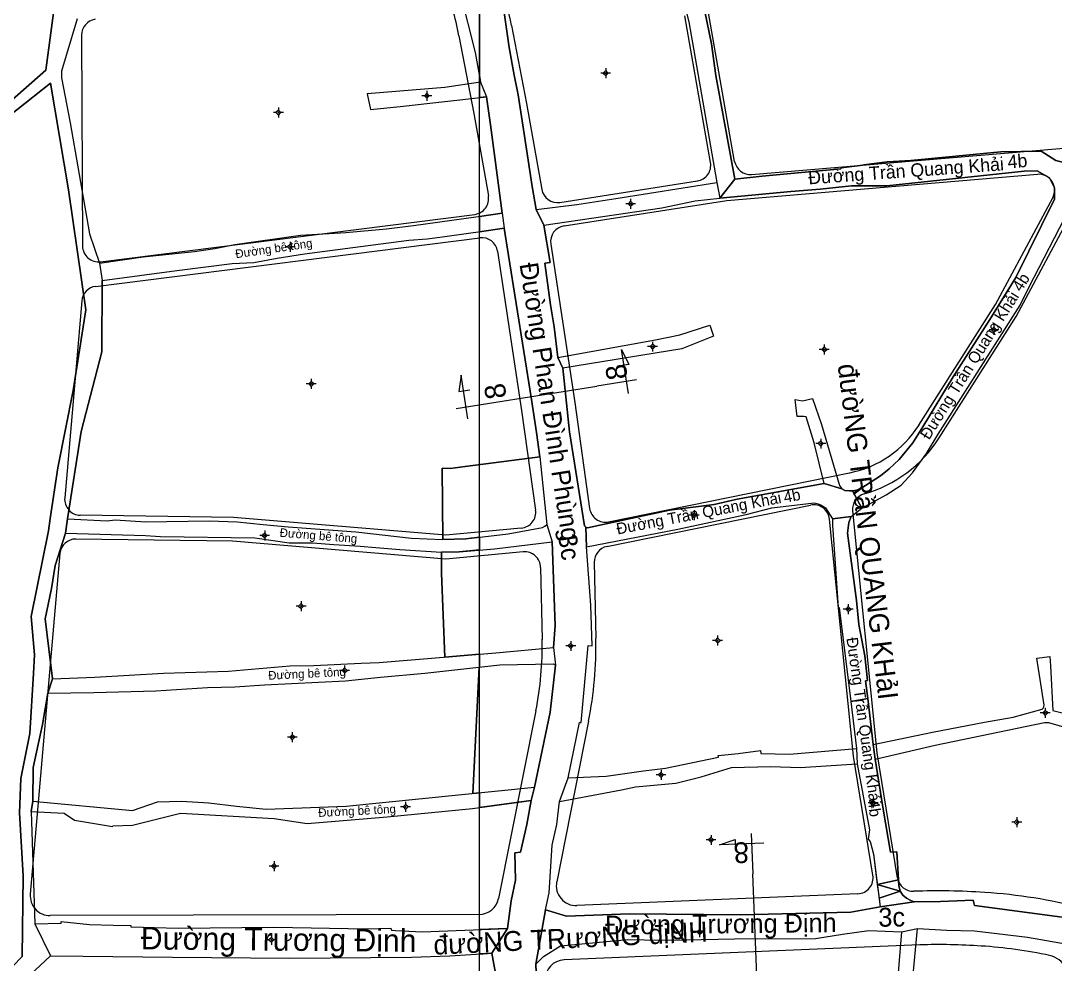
# Model space of a CAD drawing. Extents: x 547408 to 554234, y 1833375 to 1843904.
# Drawn here: x 551884.7 to 552144.8, y 1839720.7 to 1839957.8 of the extents above; entities that cross this region are included whole.
import ezdxf

# ---------------------------------------------------------------- set-up
doc = ezdxf.new("R2010")
doc.units = 0
for name, color, linetype in [('Level 1', 7, 'Continuous'), ('Level 10', 7, 'Continuous'), ('Level 11', 7, 'Continuous'), ('Level 2', 7, 'Continuous'), ('Level 27', 7, 'Continuous'), ('Level 30', 7, 'Continuous'), ('Level 4', 7, 'Continuous'), ('Level 5', 7, 'Continuous'), ('Level 52', 7, 'Continuous'), ('Level 62', 7, 'Continuous')]:
    doc.layers.add(name, color=color, linetype=linetype)

msp = doc.modelspace()

# ---------------------------------------------------------------- linework, layer by layer
at = {"layer": 'Level 1'}
for p, q in [((552109.31, 1839736.38), (552100.72, 1839735.13)), ((552016.6, 1839734.31), (552014.21, 1839720.71)), ((552100.72, 1839735.13), (552093.37, 1839733.8)), ((552106.15, 1839728.83), (552110.13, 1839729.63))]:
    msp.add_line(p, q, dxfattribs=at)
for points in [[(552035.74, 1839875.15), (552037.56, 1839871.41), (552034.76, 1839870.96)], [(552037.49, 1839864.15), (552035.74, 1839875.15)], [(551995.39, 1839868.74), (551994.81, 1839864.61), (551997.61, 1839865.06)], [(551997.13, 1839857.74), (551995.39, 1839868.74)], [(552004.15, 1839861.93), (552029.51, 1839865.96)], [(552039.51, 1839867.55), (552029.51, 1839865.96)], [(551994.16, 1839860.34), (552004.15, 1839861.93)], [(552068.36, 1839753.5), (552068.76, 1839743.38)], [(552060.37, 1839750.65), (552064.3, 1839752.02), (552064.41, 1839749.19)], [(552071.5, 1839751.09), (552060.37, 1839750.65)], [(552069.78, 1839717.73), (552068.76, 1839743.38)], [(552155.28, 1839731.31), (552124.43, 1839735.41), (552124.11, 1839736.78), (552115.89, 1839736.41), (552109.31, 1839736.38)], [(552093.37, 1839733.8), (552065.65, 1839733.1), (552037.7, 1839733.34), (552021.86, 1839732.76), (552016.6, 1839734.31)], [(552014.21, 1839720.71), (552016.11, 1839722.62), (552020.39, 1839725.32), (552037.36, 1839726.87), (552045.73, 1839726.68), (552051.73, 1839726.78), (552064.17, 1839727.08), (552084.49, 1839727.16), (552091.29, 1839728.25), (552097.87, 1839729.11), (552106.15, 1839728.83)], [(552110.13, 1839729.63), (552117.54, 1839729.2), (552124.49, 1839729.05), (552137.81, 1839727.45), (552155.44, 1839724.35)]]:
    msp.add_lwpolyline(points, dxfattribs=at)
at = {"layer": 'Level 10'}
for p, q in [((552000.29, 1839942.39), (552001.8, 1839938.69)), ((552060.42, 1839913.18), (552064.18, 1839918.01)), ((552059.66, 1839917.15), (552060.42, 1839913.18)), ((552005.69, 1839909.44), (552006.21, 1839905.67)), ((552014.28, 1839910.39), (552016.23, 1839906.45)), ((551904.51, 1839896.91), (551905.21, 1839892.49)), ((552019.73, 1839873.18), (552020.94, 1839870.48)), ((552086.71, 1839841.5), (552091.08, 1839840.18)), ((552093.77, 1839839.65), (552096.18, 1839835.31)), ((552093.43, 1839833.22), (552096.18, 1839835.31)), ((551895.98, 1839828.98), (551896.49, 1839832.63)), ((552088.79, 1839832.65), (552093.43, 1839833.22)), ((552016.93, 1839831.23), (552018.34, 1839826.82)), ((552026.74, 1839830.5), (552026.96, 1839825.57)), ((552018.6, 1839800.27), (552019.11, 1839795.8)), ((551891.51, 1839788.8), (551892.68, 1839792.38)), ((552093.37, 1839786.68), (552097.63, 1839787.43)), ((552097.63, 1839787.43), (552099.02, 1839775.94)), ((552093.37, 1839786.68), (552094.84, 1839774.91)), ((552094.84, 1839774.91), (552095.01, 1839771.03)), ((552099.02, 1839775.94), (552099.5, 1839772.24)), ((552020.17, 1839761.61), (552022.32, 1839767.51)), ((552012.99, 1839761.79), (552013.89, 1839765.15)), ((551887.35, 1839759.05), (551887.77, 1839761.67)), ((551887.35, 1839759.05), (551888.21, 1839730.82)), ((552100.72, 1839735.13), (552109.31, 1839736.38)), ((552014.21, 1839720.71), (552016.6, 1839734.31)), ((551888.21, 1839730.82), (551892.22, 1839722.77)), ((552003.1, 1839723.46), (552007.07, 1839729.66)), ((552106.15, 1839728.83), (552110.13, 1839729.63))]:
    msp.add_line(p, q, dxfattribs=at)
for points in [[(552042.03, 1840086.91), (552036.46, 1840080.85), (552033.09, 1840077.06), (552032.33, 1840075.02), (552032.42, 1840071.3), (552035.33, 1840058.44), (552038.78, 1840039.44), (552040.8, 1840029.04), (552041.63, 1840023.84), (552043.28, 1840015.42), (552044.5, 1840010.5), (552050.18, 1839988.48), (552050.68, 1839988.61), (552052.11, 1839982.15), (552058.33, 1839951.97), (552059.46, 1839944.03), (552064.18, 1839918.01)], [(551840.96, 1839961.92), (551843.14, 1839942.77), (551840.82, 1839937.72), (551839.08, 1839934.25), (551840.08, 1839930.56), (551838.75, 1839928.44), (551837.63, 1839925.72), (551839.5, 1839923.1), (551841.88, 1839921.92), (551845.36, 1839919.86), (551846.42, 1839912.88), (551850.72, 1839902.76), (551852.12, 1839905.95), (551873.35, 1839929.87), (551891.05, 1839945.43), (551896.08, 1839982.99)], [(551896.08, 1839982.99), (551891.05, 1839945.43), (551873.35, 1839929.87), (551852.12, 1839905.95), (551850.72, 1839902.76), (551846.42, 1839912.88), (551845.36, 1839919.86), (551841.88, 1839921.92), (551839.5, 1839923.1), (551837.63, 1839925.72), (551838.75, 1839928.44), (551840.08, 1839930.56), (551839.08, 1839934.25), (551840.82, 1839937.72), (551843.14, 1839942.77), (551840.96, 1839961.92)], [(552047.21, 1839978.9), (552052.62, 1839957.58), (552059.66, 1839917.15)], [(551992.87, 1839972.58), (551995.18, 1839964.84), (551998.96, 1839949.81), (552000.29, 1839942.39)], [(552002.97, 1839972.96), (552005.4, 1839960.86), (552006.08, 1839961.03), (552007.46, 1839951.11), (552008.72, 1839944.1), (552009.71, 1839939.18), (552011.28, 1839929.37), (552013.3, 1839916.16), (552014.28, 1839910.39)], [(551898.9, 1839958.28), (551894.96, 1839945.12), (551894.96, 1839943.48), (551897.12, 1839932.14), (551902, 1839904.23), (551904.51, 1839896.91), (551905.21, 1839892.49), (551905.09, 1839874.62), (551899.86, 1839854.58), (551896.49, 1839832.63), (551895.98, 1839828.98), (551893.35, 1839820.91), (551892.43, 1839815.08), (551890.84, 1839807.47), (551892.68, 1839792.38), (551891.51, 1839788.8), (551890.15, 1839780.94), (551887.82, 1839770.16), (551887.77, 1839761.67), (551887.35, 1839759.05), (551888.21, 1839730.82), (551892.22, 1839722.77), (551885.85, 1839716.87)], [(551898.9, 1839958.28), (551894.96, 1839945.12), (551894.96, 1839943.48), (551897.12, 1839932.14), (551902, 1839904.23), (551904.51, 1839896.91)], [(551880.36, 1839717.77), (551885.1, 1839722.59), (551885.36, 1839742.85), (551884.41, 1839758.76), (551884.71, 1839767.35), (551886.97, 1839778.68), (551887.93, 1839793.71), (551888.16, 1839798.4), (551887.31, 1839808.05), (551891.67, 1839829.64), (551892.07, 1839832.72), (551894.07, 1839845.46), (551897.91, 1839864.91), (551901.09, 1839885.12), (551896.69, 1839915.35), (551892.17, 1839942.16), (551875.17, 1839928.68)], [(551875.17, 1839928.68), (551892.17, 1839942.16), (551896.69, 1839915.35), (551901.09, 1839885.12), (551897.91, 1839864.91), (551894.07, 1839845.46), (551892.07, 1839832.72), (551891.67, 1839829.64), (551887.31, 1839808.05), (551888.16, 1839798.4), (551887.93, 1839793.71), (551886.97, 1839778.68), (551884.71, 1839767.35), (551884.41, 1839758.76), (551885.36, 1839742.85), (551885.1, 1839722.59), (551880.36, 1839717.77)], [(552000.29, 1839942.39), (551991.29, 1839941.05), (551971.8, 1839939.46), (551972.6, 1839935.54), (551980.08, 1839936.25), (552001.8, 1839938.69)], [(552001.8, 1839938.69), (552003.92, 1839923.47), (552005.69, 1839909.44)], [(552064.18, 1839918.01), (552071.09, 1839918.76), (552090.89, 1839920.58), (552090.91, 1839920.88), (552096.36, 1839921.54), (552096.61, 1839921.62), (552102.53, 1839922.31), (552108.49, 1839922.67), (552131.05, 1839924.84), (552141.23, 1839925), (552144.91, 1839922.71), (552150.73, 1839921.26), (552152.44, 1839920.77)], [(552093.77, 1839839.65), (552094.84, 1839839.79), (552095.86, 1839840.23), (552100.8, 1839843.39), (552103.04, 1839845.16), (552105.53, 1839847.53), (552108.97, 1839851.72), (552111.5, 1839855.71), (552119.11, 1839868.33), (552128.3, 1839882.69), (552134.87, 1839893.3), (552144.59, 1839912.98), (552144.61, 1839915.85), (552143.35, 1839918.34), (552140.18, 1839920.05), (552136.92, 1839920.02), (552102.44, 1839916.36), (552093.58, 1839916.28), (552085.69, 1839915.46), (552078.33, 1839914.92), (552060.42, 1839913.18)], [(552014.28, 1839910.39), (552024.54, 1839911.65), (552034.27, 1839913.11), (552059.66, 1839917.15)], [(552016.23, 1839906.45), (552045.88, 1839910.82), (552054.22, 1839912.58), (552060.42, 1839913.18)], [(551904.51, 1839896.91), (551915.49, 1839898.46), (551928.41, 1839899.8), (551933.5, 1839900.56), (551938.53, 1839901.6), (551955.06, 1839903.89), (551966.47, 1839904.55), (551976.69, 1839905.5), (551983.46, 1839906.33), (552005.69, 1839909.44)], [(552096.18, 1839835.31), (552102.27, 1839838.64), (552106.04, 1839841.1), (552108.92, 1839844.21), (552112.38, 1839849.02), (552115.29, 1839853.93), (552135.98, 1839886.33), (552138.17, 1839890.92), (552148.32, 1839910.5)], [(551905.21, 1839892.49), (551923.94, 1839895.01), (551937.82, 1839896.8), (551943.29, 1839897.09), (551949.2, 1839898.11), (551956.04, 1839899.21), (551982.26, 1839902.66), (551986.85, 1839903), (551991.29, 1839903.55), (552006.21, 1839905.67)], [(552006.21, 1839905.67), (552007.35, 1839898.83), (552013.13, 1839862.65), (552014.38, 1839854.28), (552015.23, 1839848.21), (552016.93, 1839831.23)], [(552016.23, 1839906.45), (552017.76, 1839897.01), (552016.47, 1839896.84), (552017.84, 1839886.44), (552018.77, 1839880.91), (552019.73, 1839873.18)], [(551896.49, 1839832.63), (551899.86, 1839854.58), (551905.09, 1839874.62), (551905.21, 1839892.49)], [(552019.73, 1839873.18), (552044.29, 1839877.61), (552050.36, 1839878.83), (552057.92, 1839881.33), (552058.89, 1839878.51), (552050.87, 1839875.36), (552020.94, 1839870.48)], [(552020.94, 1839870.48), (552022.63, 1839854.47), (552026.43, 1839830.85), (552026.74, 1839830.5)], [(552086.71, 1839841.5), (552084.12, 1839851.73), (552082.11, 1839858.24), (552081.58, 1839858.35), (552079.86, 1839858.3), (552079.4, 1839862.58), (552081.25, 1839862.24), (552083.71, 1839862.85), (552086.04, 1839856.3), (552090.56, 1839841.04), (552091.08, 1839840.18)], [(552026.74, 1839830.5), (552027.19, 1839830.35), (552047.79, 1839834.84), (552059.03, 1839836.19), (552064.82, 1839837.59), (552086.71, 1839841.5)], [(552091.08, 1839840.18), (552091.89, 1839839.76), (552093.02, 1839839.63), (552093.77, 1839839.65)], [(552026.96, 1839825.57), (552049.89, 1839829.99), (552067.03, 1839833.72), (552073.54, 1839835.35), (552084.12, 1839836.61), (552085.15, 1839836.43), (552085.99, 1839836.09), (552087.05, 1839835.38), (552088.79, 1839832.65)], [(551896.49, 1839832.63), (551906.43, 1839832.15), (551908.46, 1839832.34), (551916.12, 1839831.88), (551932.09, 1839832.08), (551939.11, 1839831.89), (551945.64, 1839831.19), (551951.92, 1839830.57), (551968.97, 1839829.39), (551982.91, 1839827.79), (551990.79, 1839827.4), (551996.59, 1839827.56), (552007.2, 1839828.89), (552015.83, 1839830.43), (552016.43, 1839830.75), (552016.93, 1839831.23)], [(552088.79, 1839832.65), (552088.77, 1839831.01), (552090.19, 1839810.34), (552090.42, 1839810.35), (552093.37, 1839786.68)], [(552093.43, 1839833.22), (552092.88, 1839831.68), (552092.51, 1839829.02), (552094.79, 1839812.09), (552095.36, 1839806.07), (552096.89, 1839798.22), (552097.6, 1839791.97), (552097.09, 1839791.92), (552097.63, 1839787.43)], [(551892.68, 1839792.38), (551890.84, 1839807.47), (551892.43, 1839815.08), (551893.35, 1839820.91), (551895.98, 1839828.98)], [(551895.98, 1839828.98), (551916.09, 1839828.39), (551919.81, 1839828.15), (551943.54, 1839827.84), (551952.18, 1839826.57), (551958.03, 1839826.6), (551963.44, 1839826.17), (551970.03, 1839825.76), (551973.97, 1839825.38), (551980.03, 1839824.91), (551990.51, 1839824.23), (551994.91, 1839824.35), (552003.79, 1839825.12), (552018.34, 1839826.82)], [(552018.6, 1839800.27), (552019.04, 1839805.85), (552018.34, 1839826.82)], [(552022.32, 1839767.51), (552025.19, 1839781.44), (552025.57, 1839781.46), (552027.32, 1839800.78), (552028.33, 1839800.69), (552028.04, 1839810.92), (552026.96, 1839825.57)], [(551892.68, 1839792.38), (551903.37, 1839792.81), (551920.62, 1839793.83), (551936.9, 1839794.32), (551952.35, 1839795.66), (551958.4, 1839795.74), (551970.26, 1839796.38), (551974.78, 1839796.52), (552004.1, 1839798.92), (552018.6, 1839800.27)], [(552099.02, 1839775.94), (552113.87, 1839778.97), (552127, 1839781.54), (552134.21, 1839782.79), (552141.49, 1839784.76), (552141.8, 1839785.15), (552141.95, 1839785.79), (552140.12, 1839797.64), (552143.38, 1839797.98), (552143.58, 1839795.64), (552144.14, 1839784.41), (552156.06, 1839781.45), (552176.67, 1839774.05)], [(551891.51, 1839788.8), (551903.09, 1839788.97), (551918.69, 1839789.4), (551931.64, 1839790.23), (551938.56, 1839790.43), (551946.02, 1839790.88), (551966.33, 1839791.92), (551975.16, 1839792.85), (551986.28, 1839793.81), (552005.18, 1839795.9), (552018.51, 1839796.2), (552019.11, 1839795.8)], [(552013.89, 1839765.15), (552017.82, 1839784.04), (552019.11, 1839795.8)], [(551887.77, 1839761.67), (551887.82, 1839770.16), (551890.15, 1839780.94), (551891.51, 1839788.8)], [(552099.5, 1839772.24), (552114.57, 1839775.72), (552142.04, 1839781.46), (552143.06, 1839781.45), (552156.67, 1839777.48), (552171.22, 1839771.88), (552174.99, 1839769.72)], [(552022.32, 1839767.51), (552031.86, 1839767.97), (552041.24, 1839769.26), (552046.82, 1839769.93), (552060.12, 1839772.73), (552060.03, 1839773.15), (552065.02, 1839773.67), (552070.67, 1839774.4), (552070.73, 1839773.61), (552077.98, 1839773.48), (552094.84, 1839774.91)], [(552099.5, 1839772.24), (552101.5, 1839759.66), (552103.34, 1839748.82), (552104.93, 1839748.91), (552105.43, 1839740.46), (552105.74, 1839739.03), (552106.46, 1839738.06), (552107.34, 1839737.31), (552108.42, 1839736.68), (552109.31, 1839736.38)], [(552020.17, 1839761.61), (552035.71, 1839764.5), (552039.24, 1839765.22), (552049.42, 1839766.19), (552055.74, 1839767.75), (552063.37, 1839770.16), (552073.3, 1839770.33), (552080.68, 1839770.16), (552095.01, 1839771.03)], [(552095.01, 1839771.03), (552098.05, 1839754.46), (552097.72, 1839752.13), (552098.24, 1839751.49), (552099.09, 1839748.31), (552100.72, 1839735.13)], [(551887.77, 1839761.67), (551912.79, 1839759.28), (551919.11, 1839761.45), (551925.14, 1839761.64), (551932.01, 1839761.22), (551938.92, 1839760.37), (551946.42, 1839759.62), (551966.48, 1839760.42), (552013.89, 1839765.15)], [(551887.35, 1839759.05), (551895.66, 1839758.67), (551898.21, 1839756.88), (551907.8, 1839755.29), (551907.84, 1839755.48), (551912.8, 1839755.64), (551924.86, 1839758.61), (551948.38, 1839757.3), (551956.71, 1839756.03), (551976.82, 1839757.69), (551998.29, 1839759.8), (552012.99, 1839761.79)], [(552007.07, 1839729.66), (552007.97, 1839736.63), (552009.09, 1839741.77), (552008.88, 1839748.71), (552010.3, 1839748.8), (552011.9, 1839755.8), (552012.99, 1839761.79)], [(552016.6, 1839734.31), (552017.55, 1839738.63), (552018.26, 1839750.62), (552019.45, 1839755.83), (552020.17, 1839761.61)], [(552109.31, 1839736.38), (552115.89, 1839736.41), (552124.11, 1839736.78), (552124.43, 1839735.41), (552155.28, 1839731.31)], [(552016.6, 1839734.31), (552021.86, 1839732.76), (552037.7, 1839733.34), (552065.65, 1839733.1), (552093.37, 1839733.8), (552100.72, 1839735.13)], [(551888.21, 1839730.82), (551894.9, 1839731.02), (551894.86, 1839731.42), (551901.96, 1839730.7), (551907.93, 1839730.48), (551912.4, 1839730.37), (551912.42, 1839730.09), (551924.31, 1839729.76), (551948.29, 1839729.99), (551971.7, 1839729.57), (551977.74, 1839729.73), (551977.91, 1839729.21), (551978.89, 1839729.18), (551985.64, 1839728.84), (552007.07, 1839729.66)], [(552014.21, 1839720.71), (552016.11, 1839722.62), (552020.39, 1839725.32), (552037.36, 1839726.87), (552045.73, 1839726.68), (552051.73, 1839726.78), (552064.17, 1839727.08), (552084.49, 1839727.16), (552091.29, 1839728.25), (552097.87, 1839729.11), (552106.15, 1839728.83)], [(552106.15, 1839728.83), (552103.5, 1839697), (552102.54, 1839688.85), (552102.89, 1839688.78), (552102.8, 1839686.5), (552103.5, 1839686.45), (552102.72, 1839679.96), (552106.2, 1839679.56), (552106.09, 1839689.1), (552108.32, 1839710.06), (552110.13, 1839729.63)], [(552110.13, 1839729.63), (552117.54, 1839729.2), (552124.49, 1839729.05), (552137.81, 1839727.45), (552155.44, 1839724.35)], [(551944.15, 1839600.6), (551942.37, 1839608.54), (551942.27, 1839611.56), (551945.52, 1839632.16), (551945.27, 1839643.35), (551943.41, 1839651.11), (551941.84, 1839655.57), (551940.76, 1839656.91), (551939.17, 1839659.71), (551937.24, 1839663.6), (551934.52, 1839671.04), (551932.35, 1839675.52), (551929.78, 1839679.51), (551925.27, 1839685.74), (551922.11, 1839689.53), (551914.46, 1839695.75), (551909.56, 1839699.37), (551888.34, 1839714.71), (551885.85, 1839716.87), (551892.22, 1839722.77)], [(551892.22, 1839722.77), (551900.38, 1839722.74), (551922.9, 1839722.41), (551952.3, 1839722.2), (551982.97, 1839722.41), (551992.57, 1839722.79), (552003.1, 1839723.46)], [(552006.39, 1839666.95), (552006.63, 1839674.22), (552006.05, 1839674.22), (552006.91, 1839695.6), (552006.45, 1839701.13), (552006.51, 1839708.99), (552005.71, 1839715.88), (552004.55, 1839715.63), (552003.1, 1839723.46)], [(552014.21, 1839720.71), (552015.66, 1839684.38), (552015.56, 1839675.57), (552014.2, 1839668.95), (552013.43, 1839662.95), (552013.15, 1839662.95), (552012.56, 1839654.52)]]:
    msp.add_lwpolyline(points, dxfattribs=at)
at = {"layer": 'Level 11'}
for p, q in [((552031.75, 1839945.89), (552031.75, 1839945.27)), ((552031.13, 1839944.64), (552030.5, 1839944.64)), ((552031.75, 1839945.27), (552031.13, 1839944.64)), ((552031.13, 1839944.64), (552031.75, 1839944.01)), ((552032.37, 1839944.64), (552031.75, 1839945.27)), ((552031.75, 1839944.01), (552032.37, 1839944.64)), ((552031.75, 1839944.01), (552031.75, 1839943.39)), ((552033, 1839944.64), (552032.37, 1839944.64)), ((551986.17, 1839938.96), (551985.54, 1839938.96)), ((551986.79, 1839939.59), (551986.17, 1839938.96)), ((551986.17, 1839938.96), (551986.79, 1839938.33)), ((551986.79, 1839940.21), (551986.79, 1839939.59)), ((551987.41, 1839938.96), (551986.79, 1839939.59)), ((551986.79, 1839938.33), (551987.41, 1839938.96)), ((551986.79, 1839938.33), (551986.79, 1839937.71)), ((551988.04, 1839938.96), (551987.41, 1839938.96)), ((551949.49, 1839935.99), (551949.49, 1839935.37)), ((551948.87, 1839934.74), (551948.24, 1839934.74)), ((551949.49, 1839935.37), (551948.87, 1839934.74)), ((551948.87, 1839934.74), (551949.49, 1839934.11)), ((551950.11, 1839934.74), (551949.49, 1839935.37)), ((551949.49, 1839934.11), (551950.11, 1839934.74)), ((551949.49, 1839934.11), (551949.49, 1839933.49)), ((551950.74, 1839934.74), (551950.11, 1839934.74)), ((552038.03, 1839912.43), (552037.41, 1839911.8)), ((552038.03, 1839913.05), (552038.03, 1839912.43)), ((552038.65, 1839911.8), (552038.03, 1839912.43)), ((552037.41, 1839911.8), (552036.78, 1839911.8)), ((552037.41, 1839911.8), (552038.03, 1839911.17)), ((552038.03, 1839911.17), (552038.65, 1839911.8)), ((552038.03, 1839911.17), (552038.03, 1839910.55)), ((552039.28, 1839911.8), (552038.65, 1839911.8)), ((551952.42, 1839902.21), (551952.42, 1839901.59)), ((551951.8, 1839900.96), (551951.17, 1839900.96)), ((551952.42, 1839901.59), (551951.8, 1839900.96)), ((551951.8, 1839900.96), (551952.42, 1839900.33)), ((551953.05, 1839900.96), (551952.42, 1839901.59)), ((551952.42, 1839900.33), (551953.05, 1839900.96)), ((551952.42, 1839900.33), (551952.42, 1839899.71)), ((551953.67, 1839900.96), (551953.05, 1839900.96)), ((552129.36, 1839880.79), (552128.73, 1839880.16)), ((552129.36, 1839881.41), (552129.36, 1839880.79)), ((552129.99, 1839880.16), (552129.36, 1839880.79)), ((552128.73, 1839880.16), (552128.11, 1839880.16)), ((552128.73, 1839880.16), (552129.36, 1839879.53)), ((552129.36, 1839879.53), (552129.99, 1839880.16)), ((552129.36, 1839879.53), (552129.36, 1839878.91)), ((552130.61, 1839880.16), (552129.99, 1839880.16)), ((552042.93, 1839875.9), (552042.3, 1839875.9)), ((552043.55, 1839876.53), (552042.93, 1839875.9)), ((552042.93, 1839875.9), (552043.55, 1839875.27)), ((552043.55, 1839877.15), (552043.55, 1839876.53)), ((552044.18, 1839875.9), (552043.55, 1839876.53)), ((552043.55, 1839875.27), (552044.18, 1839875.9)), ((552044.8, 1839875.9), (552044.18, 1839875.9)), ((552086.7, 1839875.83), (552086.07, 1839875.2)), ((552086.7, 1839876.45), (552086.7, 1839875.83)), ((552087.32, 1839875.2), (552086.7, 1839875.83)), ((552043.55, 1839875.27), (552043.55, 1839874.65)), ((552086.07, 1839875.2), (552085.45, 1839875.2)), ((552086.07, 1839875.2), (552086.7, 1839874.57)), ((552086.7, 1839874.57), (552087.32, 1839875.2)), ((552086.7, 1839874.57), (552086.7, 1839873.95)), ((552087.95, 1839875.2), (552087.32, 1839875.2)), ((551957.74, 1839867.79), (551957.74, 1839867.17)), ((551957.11, 1839866.54), (551956.49, 1839866.54)), ((551957.74, 1839867.17), (551957.11, 1839866.54)), ((551957.11, 1839866.54), (551957.74, 1839865.91)), ((551958.37, 1839866.54), (551957.74, 1839867.17)), ((551957.74, 1839865.91), (551958.37, 1839866.54)), ((551957.74, 1839865.91), (551957.74, 1839865.29)), ((551958.99, 1839866.54), (551958.37, 1839866.54)), ((552085.82, 1839852.77), (552085.82, 1839852.15)), ((552085.19, 1839851.52), (552084.57, 1839851.52)), ((552085.82, 1839852.15), (552085.19, 1839851.52)), ((552085.19, 1839851.52), (552085.82, 1839850.89)), ((552086.44, 1839851.52), (552085.82, 1839852.15)), ((552085.82, 1839850.89), (552086.44, 1839851.52)), ((552085.82, 1839850.89), (552085.82, 1839850.27)), ((552087.07, 1839851.52), (552086.44, 1839851.52)), ((552053.99, 1839834.17), (552053.37, 1839833.54)), ((552053.99, 1839834.79), (552053.99, 1839834.17)), ((552054.61, 1839833.54), (552053.99, 1839834.17)), ((552053.37, 1839833.54), (552052.74, 1839833.54)), ((552053.37, 1839833.54), (552053.99, 1839832.91)), ((552053.99, 1839832.91), (552054.61, 1839833.54)), ((552053.99, 1839832.91), (552053.99, 1839832.29)), ((552055.24, 1839833.54), (552054.61, 1839833.54)), ((551946.03, 1839829.05), (551945.41, 1839828.43)), ((551946.03, 1839829.68), (551946.03, 1839829.05)), ((551946.65, 1839828.43), (551946.03, 1839829.05)), ((551945.41, 1839828.43), (551944.78, 1839828.43)), ((551945.41, 1839828.43), (551946.03, 1839827.81)), ((551946.03, 1839827.81), (551946.65, 1839828.43)), ((551946.03, 1839827.81), (551946.03, 1839827.18)), ((551947.28, 1839828.43), (551946.65, 1839828.43)), ((551954.56, 1839810.68), (551953.94, 1839810.68)), ((551955.19, 1839811.31), (551954.56, 1839810.68)), ((551954.56, 1839810.68), (551955.19, 1839810.05)), ((551955.19, 1839811.93), (551955.19, 1839811.31)), ((551955.81, 1839810.68), (551955.19, 1839811.31)), ((551955.19, 1839810.05), (551955.81, 1839810.68)), ((551956.44, 1839810.68), (551955.81, 1839810.68)), ((552092.73, 1839810.57), (552092.11, 1839809.95)), ((552092.73, 1839811.2), (552092.73, 1839810.57)), ((552093.35, 1839809.95), (552092.73, 1839810.57)), ((551955.19, 1839810.05), (551955.19, 1839809.43)), ((552092.11, 1839809.95), (552091.48, 1839809.95)), ((552092.11, 1839809.95), (552092.73, 1839809.33)), ((552092.73, 1839809.33), (552093.35, 1839809.95)), ((552092.73, 1839809.33), (552092.73, 1839808.7)), ((552093.98, 1839809.95), (552093.35, 1839809.95)), ((552059.87, 1839803.31), (552059.87, 1839802.69)), ((552022.35, 1839800.66), (552021.72, 1839800.66)), ((552022.97, 1839801.29), (552022.35, 1839800.66)), ((552022.35, 1839800.66), (552022.97, 1839800.03)), ((552022.97, 1839801.91), (552022.97, 1839801.29)), ((552023.59, 1839800.66), (552022.97, 1839801.29)), ((552022.97, 1839800.03), (552023.59, 1839800.66)), ((552024.22, 1839800.66), (552023.59, 1839800.66)), ((552059.25, 1839802.06), (552058.62, 1839802.06)), ((552059.87, 1839802.69), (552059.25, 1839802.06)), ((552059.25, 1839802.06), (552059.87, 1839801.43)), ((552060.49, 1839802.06), (552059.87, 1839802.69)), ((552059.87, 1839801.43), (552060.49, 1839802.06)), ((552059.87, 1839801.43), (552059.87, 1839800.81)), ((552061.12, 1839802.06), (552060.49, 1839802.06)), ((552022.97, 1839800.03), (552022.97, 1839799.41)), ((551966.11, 1839795.17), (551965.49, 1839794.54)), ((551966.11, 1839795.79), (551966.11, 1839795.17)), ((551966.73, 1839794.54), (551966.11, 1839795.17)), ((551965.49, 1839794.54), (551964.86, 1839794.54)), ((551965.49, 1839794.54), (551966.11, 1839793.91)), ((551966.11, 1839793.91), (551966.73, 1839794.54)), ((551966.11, 1839793.91), (551966.11, 1839793.29)), ((551967.36, 1839794.54), (551966.73, 1839794.54)), ((552142.26, 1839785.1), (552142.26, 1839784.47)), ((552141.63, 1839783.85), (552141.01, 1839783.85)), ((552142.26, 1839784.47), (552141.63, 1839783.85)), ((552141.63, 1839783.85), (552142.26, 1839783.23)), ((552142.89, 1839783.85), (552142.26, 1839784.47)), ((552142.26, 1839783.23), (552142.89, 1839783.85)), ((552142.26, 1839783.23), (552142.26, 1839782.6)), ((552143.51, 1839783.85), (552142.89, 1839783.85)), ((551952.35, 1839777.74), (551951.73, 1839777.74)), ((551952.98, 1839778.37), (551952.35, 1839777.74)), ((551952.35, 1839777.74), (551952.98, 1839777.11)), ((551952.98, 1839778.99), (551952.98, 1839778.37)), ((551953.61, 1839777.74), (551952.98, 1839778.37)), ((551952.98, 1839777.11), (551953.61, 1839777.74)), ((551952.98, 1839777.11), (551952.98, 1839776.49)), ((551954.23, 1839777.74), (551953.61, 1839777.74)), ((552045.66, 1839769.51), (552045.66, 1839768.89)), ((552045.03, 1839768.26), (552044.41, 1839768.26)), ((552045.66, 1839768.89), (552045.03, 1839768.26)), ((552045.03, 1839768.26), (552045.66, 1839767.63)), ((552046.29, 1839768.26), (552045.66, 1839768.89)), ((552045.66, 1839767.63), (552046.29, 1839768.26)), ((552045.66, 1839767.63), (552045.66, 1839767.01)), ((552046.91, 1839768.26), (552046.29, 1839768.26)), ((551981.43, 1839761.47), (551981.43, 1839760.85)), ((552098.39, 1839761.28), (552097.77, 1839761.28)), ((552099.02, 1839761.91), (552098.39, 1839761.28)), ((552098.39, 1839761.28), (552099.02, 1839760.65)), ((552099.02, 1839762.53), (552099.02, 1839761.91)), ((552099.65, 1839761.28), (552099.02, 1839761.91)), ((552099.02, 1839760.65), (552099.65, 1839761.28)), ((552100.27, 1839761.28), (552099.65, 1839761.28)), ((551980.81, 1839760.22), (551980.18, 1839760.22)), ((551981.43, 1839760.85), (551980.81, 1839760.22)), ((551980.81, 1839760.22), (551981.43, 1839759.59)), ((551982.06, 1839760.22), (551981.43, 1839760.85)), ((551981.43, 1839759.59), (551982.06, 1839760.22)), ((551981.43, 1839759.59), (551981.43, 1839758.97)), ((551982.68, 1839760.22), (551982.06, 1839760.22)), ((552099.02, 1839760.65), (552099.02, 1839760.03)), ((552134.47, 1839756.38), (552133.85, 1839756.38)), ((552135.1, 1839757.01), (552134.47, 1839756.38)), ((552134.47, 1839756.38), (552135.1, 1839755.75)), ((552135.1, 1839757.63), (552135.1, 1839757.01)), ((552135.73, 1839756.38), (552135.1, 1839757.01)), ((552135.1, 1839755.75), (552135.73, 1839756.38)), ((552136.35, 1839756.38), (552135.73, 1839756.38)), ((552135.1, 1839755.75), (552135.1, 1839755.13)), ((552057.61, 1839751.9), (552056.98, 1839751.9)), ((552058.23, 1839752.53), (552057.61, 1839751.9)), ((552057.61, 1839751.9), (552058.23, 1839751.27)), ((552058.23, 1839753.15), (552058.23, 1839752.53)), ((552058.85, 1839751.9), (552058.23, 1839752.53)), ((552058.23, 1839751.27), (552058.85, 1839751.9)), ((552058.23, 1839751.27), (552058.23, 1839750.65)), ((552059.48, 1839751.9), (552058.85, 1839751.9)), ((551948.38, 1839745.95), (551947.75, 1839745.32)), ((551948.38, 1839746.57), (551948.38, 1839745.95)), ((551949.01, 1839745.32), (551948.38, 1839745.95)), ((551947.75, 1839745.32), (551947.13, 1839745.32)), ((551947.75, 1839745.32), (551948.38, 1839744.69)), ((551948.38, 1839744.69), (551949.01, 1839745.32)), ((551948.38, 1839744.69), (551948.38, 1839744.07)), ((551949.63, 1839745.32), (551949.01, 1839745.32)), ((552055.35, 1839729.99), (552055.35, 1839729.37)), ((551947.73, 1839727.43), (551947.11, 1839726.81)), ((551947.73, 1839728.06), (551947.73, 1839727.43)), ((551948.35, 1839726.81), (551947.73, 1839727.43)), ((552054.73, 1839728.74), (552054.1, 1839728.74)), ((552055.35, 1839729.37), (552054.73, 1839728.74)), ((552054.73, 1839728.74), (552055.35, 1839728.11)), ((552055.97, 1839728.74), (552055.35, 1839729.37)), ((552055.35, 1839728.11), (552055.97, 1839728.74)), ((552055.35, 1839728.11), (552055.35, 1839727.49)), ((552056.6, 1839728.74), (552055.97, 1839728.74)), ((551947.11, 1839726.81), (551946.48, 1839726.81)), ((551947.11, 1839726.81), (551947.73, 1839726.19)), ((551947.73, 1839726.19), (551948.35, 1839726.81)), ((551947.73, 1839726.19), (551947.73, 1839725.56)), ((551948.98, 1839726.81), (551948.35, 1839726.81))]:
    msp.add_line(p, q, dxfattribs=at)
for centre in [(552031.75, 1839944.64), (551986.79, 1839938.96), (551949.49, 1839934.74), (552038.03, 1839911.8), (551952.42, 1839900.96), (552129.36, 1839880.16), (552043.55, 1839875.9), (552086.7, 1839875.2), (551957.74, 1839866.54), (552085.82, 1839851.52), (552053.99, 1839833.54), (551946.03, 1839828.43), (551955.19, 1839810.68), (552092.73, 1839809.95), (552022.97, 1839800.66), (552059.87, 1839802.06), (551966.11, 1839794.54), (552142.26, 1839783.85), (551952.98, 1839777.74), (552045.66, 1839768.26), (552099.02, 1839761.28), (551981.43, 1839760.22), (552135.1, 1839756.38), (552058.23, 1839751.9), (551948.38, 1839745.32), (552055.35, 1839728.74), (551947.73, 1839726.81)]:
    msp.add_circle(centre, 0.15, dxfattribs=at)
at = {"layer": 'Level 2'}
for p, q in [((552059.46, 1839944.03), (552058.33, 1839951.97)), ((552059.66, 1839917.15), (552060.42, 1839913.18)), ((552093.43, 1839833.22), (552088.79, 1839832.65)), ((552097.63, 1839787.43), (552093.37, 1839786.68)), ((552099.02, 1839775.94), (552097.63, 1839787.43)), ((552093.37, 1839786.68), (552094.84, 1839774.91)), ((552099.5, 1839772.24), (552099.02, 1839775.94)), ((552101.5, 1839759.66), (552099.5, 1839772.24)), ((552103.34, 1839748.82), (552101.5, 1839759.66)), ((552099.09, 1839748.31), (552100.03, 1839740.68)), ((552100.03, 1839740.68), (552105.34, 1839741.92))]:
    msp.add_line(p, q, dxfattribs=at)
for points in [[(552058.33, 1839951.97), (552052.11, 1839982.15), (552050.68, 1839988.61), (552050.18, 1839988.48)], [(552047.21, 1839978.9), (552052.62, 1839957.58), (552059.66, 1839917.15)], [(551995.18, 1839964.84), (551998.96, 1839949.81), (552000.29, 1839942.39), (552001.8, 1839938.69), (552003.92, 1839923.47), (552005.69, 1839909.44), (552006.21, 1839905.67), (552007.35, 1839898.83), (552013.13, 1839862.65), (552014.38, 1839854.28), (552015.23, 1839848.21), (552016.93, 1839831.23), (552018.34, 1839826.82), (552019.04, 1839805.85), (552018.6, 1839800.27), (552019.11, 1839795.8), (552017.82, 1839784.04), (552013.89, 1839765.15), (552012.99, 1839761.79), (552011.9, 1839755.8), (552010.3, 1839748.8), (552008.88, 1839748.71), (552009.09, 1839741.77), (552007.97, 1839736.63), (552007.07, 1839729.66), (552003.1, 1839723.46), (552004.55, 1839715.63)], [(552026.96, 1839825.57), (552026.74, 1839830.5), (552026.43, 1839830.85), (552022.63, 1839854.47), (552020.94, 1839870.48), (552019.73, 1839873.18), (552018.77, 1839880.91), (552017.84, 1839886.44), (552016.47, 1839896.84), (552017.76, 1839897.01), (552016.23, 1839906.45), (552014.28, 1839910.39), (552013.3, 1839916.16), (552011.28, 1839929.37), (552009.71, 1839939.18), (552008.72, 1839944.1), (552007.46, 1839951.11), (552006.08, 1839961.03)], [(552060.42, 1839913.18), (552064.18, 1839918.01), (552059.46, 1839944.03)], [(552088.79, 1839832.65), (552088.77, 1839831.01), (552090.19, 1839810.34), (552090.42, 1839810.35), (552093.37, 1839786.68), (552097.63, 1839787.43), (552097.09, 1839791.92)], [(552092.51, 1839829.02), (552092.88, 1839831.68), (552093.43, 1839833.22)], [(552096.89, 1839798.22), (552095.36, 1839806.07), (552094.79, 1839812.09), (552092.51, 1839829.02)], [(552015.66, 1839684.38), (552014.21, 1839720.71), (552016.6, 1839734.31), (552017.55, 1839738.63), (552018.26, 1839750.62), (552019.45, 1839755.83), (552020.17, 1839761.61), (552022.32, 1839767.51), (552025.19, 1839781.44), (552025.57, 1839781.46), (552027.32, 1839800.78), (552028.33, 1839800.69), (552028.04, 1839810.92), (552026.96, 1839825.57)], [(552097.09, 1839791.92), (552097.6, 1839791.97), (552096.89, 1839798.22)], [(552094.84, 1839774.91), (552095.01, 1839771.03), (552098.05, 1839754.46)], [(552098.05, 1839754.46), (552097.72, 1839752.13), (552098.24, 1839751.49), (552099.09, 1839748.31)], [(552105.34, 1839741.92), (552104.93, 1839748.91), (552103.34, 1839748.82)]]:
    msp.add_lwpolyline(points, dxfattribs=at)
at = {"layer": 'Level 27'}
for p, q in [((552136.92, 1839920.02), (552140.18, 1839920.05)), ((552060.42, 1839913.18), (552078.33, 1839914.92)), ((552135.98, 1839886.33), (552138.17, 1839890.92)), ((552115.29, 1839853.93), (552135.98, 1839886.33)), ((552119.11, 1839868.33), (552111.5, 1839855.71)), ((552111.5, 1839855.71), (552108.97, 1839851.72)), ((552112.38, 1839849.02), (552115.29, 1839853.93)), ((552108.97, 1839851.72), (552105.53, 1839847.53)), ((552108.92, 1839844.21), (552112.38, 1839849.02)), ((552106.04, 1839841.1), (552108.92, 1839844.21)), ((552091.08, 1839840.18), (552086.71, 1839841.5)), ((552091.89, 1839839.76), (552091.08, 1839840.18)), ((552094.84, 1839839.79), (552093.77, 1839839.65)), ((552093.77, 1839839.65), (552096.18, 1839835.31)), ((552095.86, 1839840.23), (552094.84, 1839839.79)), ((552102.27, 1839838.64), (552106.04, 1839841.1)), ((552096.18, 1839835.31), (552102.27, 1839838.64)), ((552105.34, 1839741.92), (552100.03, 1839740.68)), ((552100.03, 1839740.68), (552105.74, 1839739.03)), ((552100.03, 1839740.68), (552100.46, 1839737.25)), ((552105.74, 1839739.03), (552100.03, 1839740.68)), ((552100.46, 1839737.25), (552105.74, 1839739.03)), ((552105.74, 1839739.03), (552100.46, 1839737.25)), ((552106.46, 1839738.06), (552105.74, 1839739.03)), ((552100.46, 1839737.25), (552100.72, 1839735.13)), ((552100.72, 1839735.13), (552109.31, 1839736.38))]:
    msp.add_line(p, q, dxfattribs=at)
for points in [[(552154.31, 1839918.89), (552152.44, 1839920.77), (552150.73, 1839921.26), (552144.91, 1839922.71), (552141.23, 1839925), (552131.05, 1839924.84), (552108.49, 1839922.67), (552102.53, 1839922.31), (552096.61, 1839921.62), (552096.36, 1839921.54), (552090.91, 1839920.88), (552090.89, 1839920.58), (552071.09, 1839918.76), (552064.18, 1839918.01), (552060.42, 1839913.18)], [(552093.58, 1839916.28), (552102.44, 1839916.36), (552136.92, 1839920.02)], [(552140.18, 1839920.05), (552143.35, 1839918.34), (552144.61, 1839915.85), (552144.59, 1839912.98)], [(552078.33, 1839914.92), (552085.69, 1839915.46), (552093.58, 1839916.28)], [(552144.59, 1839912.98), (552134.87, 1839893.3), (552128.3, 1839882.69), (552119.11, 1839868.33)], [(552138.17, 1839890.92), (552148.32, 1839910.5), (552149.31, 1839912.36)], [(552105.53, 1839847.53), (552103.04, 1839845.16), (552100.8, 1839843.39), (552095.86, 1839840.23)], [(552086.71, 1839841.5), (552064.82, 1839837.59), (552059.03, 1839836.19), (552047.79, 1839834.84), (552027.19, 1839830.35)], [(552085.15, 1839836.43), (552085.99, 1839836.09), (552087.05, 1839835.38), (552088.79, 1839832.65), (552093.43, 1839833.22), (552096.18, 1839835.31), (552093.77, 1839839.65)], [(552093.77, 1839839.65), (552093.02, 1839839.63), (552091.89, 1839839.76)], [(552026.96, 1839825.57), (552049.89, 1839829.99), (552067.03, 1839833.72), (552073.54, 1839835.35), (552084.12, 1839836.61), (552085.15, 1839836.43)], [(552027.19, 1839830.35), (552026.74, 1839830.5), (552026.96, 1839825.57)], [(552105.74, 1839739.03), (552105.43, 1839740.46), (552105.34, 1839741.92)], [(552109.31, 1839736.38), (552108.42, 1839736.68), (552107.34, 1839737.31), (552106.46, 1839738.06)]]:
    msp.add_lwpolyline(points, dxfattribs=at)
at = {"layer": 'Level 30'}
for points in [[(552058.11, 1839922.19), (552051.61, 1839959.05)], [(552064.16, 1839922.47), (552057.49, 1839960.27)], [(552008.09, 1839956.6), (552011.87, 1839936.98)], [(551900.01, 1839954.2), (551900.25, 1839901.2)], [(551994.84, 1839954.05), (551998.6, 1839934.52)], [(552011.87, 1839936.98), (552015.69, 1839915.41)], [(551998.6, 1839934.52), (552002.27, 1839913.8)], [(552068.43, 1839919.18), (552152.89, 1839926.29)], [(552020.25, 1839912.15), (552054.79, 1839917.54)], [(552062.23, 1839912.63), (552140.28, 1839919.21)], [(552134.9, 1839883.46), (552151.86, 1839915.04)], [(552021.28, 1839906.24), (552062.23, 1839912.63)], [(552129.72, 1839886.49), (552144.14, 1839913.33)], [(551904.75, 1839897.25), (551998.83, 1839909.14)], [(551903.54, 1839891.05), (552000.11, 1839903.25)], [(552017.94, 1839901.69), (552023.98, 1839861.83)], [(552004.56, 1839899.88), (552010.62, 1839859.88)], [(551900.06, 1839887.42), (551895.76, 1839837.88)], [(552110.51, 1839856.18), (552129.72, 1839886.49)], [(552115.58, 1839852.97), (552134.9, 1839883.46)], [(552023.98, 1839861.83), (552027.71, 1839835.23)], [(552010.62, 1839859.88), (552014.13, 1839834.82)], [(552032.47, 1839831.87), (552093.08, 1839844.18)], [(552032.08, 1839825.67), (552083.24, 1839836.06)], [(552100.02, 1839773.77), (552093.84, 1839834.64)], [(551938.23, 1839832.97), (551899.68, 1839833.54)], [(551991.56, 1839828.52), (551938.23, 1839832.97)], [(552094.07, 1839772.98), (552088.02, 1839832.54)], [(552010.54, 1839830.28), (551991.56, 1839828.52)], [(551937.94, 1839826.97), (551898.59, 1839827.55)], [(551991.58, 1839822.5), (551937.94, 1839826.97)], [(551894.54, 1839823.9), (551887.11, 1839738.31)], [(552011.04, 1839824.3), (551991.58, 1839822.5)], [(552028.88, 1839821.66), (552029.28, 1839802.62)], [(552015.4, 1839820.4), (552015.78, 1839802.33)], [(552014.2, 1839784.37), (552004.83, 1839737.2)], [(552027.44, 1839781.74), (552019.43, 1839741.4)], [(552098.94, 1839743.04), (552094.07, 1839772.98)], [(552105.13, 1839742.36), (552100.02, 1839773.77)], [(552095.16, 1839738.4), (552024.54, 1839735.43)], [(551999.94, 1839733.17), (551892.11, 1839732.88)], [(552110.69, 1839725.54), (552021.29, 1839721.78)]]:
    msp.add_lwpolyline(points, dxfattribs=at)
for centre, radius, start, end in [((551883.63, 1839932.63), 113.25, 10.9044, 17.9435), ((551883.63, 1839932.63), 126.75, 10.9044, 16.0115), ((551904.01, 1839954.22), 4, 99.077, 180.2624), ((552068.1, 1839923.16), 4, 190.0004, 274.8177), ((552054.17, 1839921.5), 4, 278.8677, 10.0004), ((552140.61, 1839915.22), 4, 331.7603, 94.8177), ((552019.63, 1839916.11), 4, 190.0462, 278.8677), ((551998.33, 1839913.11), 4, 277.2037, 10.0462), ((552021.9, 1839902.29), 4, 98.8677, 188.6084), ((552000.61, 1839899.28), 4, 8.6084, 97.2037), ((551904.25, 1839901.21), 4, 180.2624, 277.2037), ((551904.04, 1839887.08), 4, 97.2037, 175.0387), ((552087.71, 1839870.64), 27, 281.4799, 327.6372), ((552087.71, 1839870.64), 33, 285.8533, 327.6372), ((551899.74, 1839837.54), 4, 175.0387, 269.1583), ((552097.81, 1839835.04), 4, 105.8533, 185.7993), ((552010.17, 1839834.26), 4, 275.2876, 7.9812), ((552031.67, 1839835.79), 4, 187.9812, 281.4799), ((552084.04, 1839832.14), 4, 5.7993, 101.4799), ((551898.53, 1839823.55), 4, 89.1583, 175.0387), ((552011.4, 1839820.32), 4, 1.1966, 95.2876), ((552032.88, 1839821.75), 4, 101.4799, 181.1966), ((551932.55, 1839800.6), 83.25, 348.759, 1.1966), ((551932.55, 1839800.6), 96.75, 348.759, 1.1966), ((552094.99, 1839742.4), 4, 272.4122, 9.2461), ((552024.33, 1839740.42), 5, 168.759, 272.4122), ((552109.08, 1839743), 4, 189.2461, 272.0092), ((551892.09, 1839737.88), 5, 175.0387, 270.1553), ((552115.35, 1839564.35), 174.76, 86.1662, 92.0092), ((552117.89, 1839602.28), 136.75, 75.7324, 86.1662), ((551999.92, 1839738.17), 5, 270.1553, 348.759), ((552115.35, 1839564.35), 161.26, 86.1662, 91.6543), ((552117.89, 1839602.28), 123.25, 78.0777, 86.1662), ((552142.11, 1839717), 6, 336.9819, 78.0777), ((552021.5, 1839716.78), 5, 92.4122, 181.0566)]:
    msp.add_arc(centre, radius, start, end, dxfattribs=at)
at = {"layer": 'Level 52'}
for p, q in [((552000, 1839944.01), (552000, 1839981.85)), ((552000, 1839981.84), (552000, 1839944.01)), ((552000, 1839944.01), (552000.29, 1839942.39)), ((552000.29, 1839942.39), (552000, 1839942.35)), ((552000, 1839938.49), (552000, 1839942.35)), ((552000, 1839942.35), (552000, 1839938.49)), ((552000, 1839938.49), (552001.8, 1839938.69)), ((552001.8, 1839938.69), (552002.78, 1839931.61)), ((552003.92, 1839923.47), (552002.78, 1839931.61)), ((552002.78, 1839931.61), (552003.92, 1839923.47)), ((552003.92, 1839923.47), (552005.69, 1839909.44)), ((552005.69, 1839909.44), (552000, 1839908.64)), ((552000, 1839904.79), (552000, 1839908.64)), ((552000, 1839908.64), (552000, 1839904.79)), ((552000, 1839904.79), (552006.21, 1839905.67)), ((552006.21, 1839905.67), (552007.35, 1839898.83)), ((552013.13, 1839862.65), (552007.35, 1839898.83)), ((552007.35, 1839898.83), (552013.13, 1839862.65)), ((552014.38, 1839854.28), (552013.13, 1839862.65)), ((552013.13, 1839862.65), (552014.38, 1839854.28)), ((552015.23, 1839848.21), (552014.38, 1839854.28)), ((552014.38, 1839854.28), (552015.23, 1839848.21)), ((551996.45, 1839845.81), (552015.23, 1839848.21)), ((552015.23, 1839848.21), (551996.45, 1839845.81)), ((551990.79, 1839827.4), (551990.61, 1839845.32)), ((551990.61, 1839845.32), (551990.79, 1839827.4)), ((552000, 1839824.79), (552000, 1839827.99)), ((552000, 1839827.99), (552000, 1839824.79)), ((551990.48, 1839818.97), (551990.51, 1839824.23)), ((551990.51, 1839824.23), (551990.48, 1839818.97)), ((551991.34, 1839797.84), (551990.48, 1839818.97)), ((551990.48, 1839818.97), (551991.34, 1839797.84)), ((552000, 1839798.57), (551991.34, 1839797.84)), ((551991.34, 1839797.84), (552000, 1839798.57)), ((552000, 1839795.33), (552000, 1839798.57)), ((552000, 1839798.57), (552000, 1839795.33)), ((551998.35, 1839763.6), (551999.93, 1839795.32)), ((551999.93, 1839795.32), (551998.35, 1839763.6)), ((551999.93, 1839795.32), (552000, 1839795.33)), ((552000, 1839795.33), (551999.93, 1839795.32)), ((552000, 1839763.76), (551998.35, 1839763.6)), ((551998.35, 1839763.6), (552000, 1839763.76)), ((552000, 1839760.03), (552000, 1839763.76)), ((552000, 1839763.76), (552000, 1839760.03)), ((552012.99, 1839761.79), (552000, 1839760.03)), ((552000, 1839760.03), (552012.99, 1839761.79)), ((552011.9, 1839755.8), (552012.99, 1839761.79)), ((552012.99, 1839761.79), (552011.9, 1839755.8)), ((552010.3, 1839748.8), (552011.9, 1839755.8)), ((552011.9, 1839755.8), (552010.3, 1839748.8)), ((552008.88, 1839748.71), (552010.3, 1839748.8)), ((552010.3, 1839748.8), (552008.88, 1839748.71)), ((552009.09, 1839741.77), (552008.88, 1839748.71)), ((552008.88, 1839748.71), (552009.09, 1839741.77)), ((552000, 1839724.13), (552000, 1839729.39)), ((552000, 1839729.39), (552000, 1839724.13)), ((552000, 1839723.44), (552000, 1839724.13)), ((552000, 1839724.13), (552000, 1839723.44)), ((552000, 1839723.26), (552000, 1839723.44)), ((552000, 1839723.44), (552000, 1839723.26)), ((552000, 1839723.26), (552000.7, 1839723.3)), ((552000.7, 1839723.3), (552000.8, 1839723.2)), ((552000.8, 1839723.2), (552000.92, 1839723.32))]:
    msp.add_line(p, q, dxfattribs=at)
for points in [[(552000, 1839942.35), (552000.29, 1839942.39), (552000, 1839944.01)], [(552002.78, 1839931.61), (552001.8, 1839938.69), (552000, 1839938.49)], [(552000, 1839908.64), (552005.69, 1839909.44), (552003.92, 1839923.47)], [(552007.35, 1839898.83), (552006.21, 1839905.67), (552000, 1839904.79)], [(551990.61, 1839845.32), (551992.66, 1839845.3), (551996.45, 1839845.81)], [(551996.45, 1839845.81), (551992.66, 1839845.3), (551990.61, 1839845.32)], [(552000, 1839827.99), (551996.59, 1839827.56), (551990.79, 1839827.4)], [(551990.79, 1839827.4), (551996.59, 1839827.56), (552000, 1839827.99)], [(551990.51, 1839824.23), (551994.91, 1839824.35), (552000, 1839824.79)], [(552000, 1839824.79), (551994.91, 1839824.35), (551990.51, 1839824.23)], [(552000, 1839729.39), (552007.07, 1839729.66), (552007.97, 1839736.63), (552009.09, 1839741.77)], [(552009.09, 1839741.77), (552007.97, 1839736.63), (552007.07, 1839729.66), (552000, 1839729.39)], [(552004.55, 1839715.63), (552003.1, 1839723.46), (552000, 1839723.26)], [(552000.92, 1839723.32), (552003.1, 1839723.46), (552004.55, 1839715.63)]]:
    msp.add_lwpolyline(points, dxfattribs=at)
at = {"layer": 'Level 62'}
msp.add_line((552000, 1835000), (552000, 1840500), dxfattribs=at)

# ---------------------------------------------------------------- texts
at = {"layer": 'Level 1'}
for s, height, rotation, p in [('8', 5.21, 99.0321, (552037.33, 1839867.99)), ('đườNG TRầN QUANG KHảI', 5, 276.9522, (552090.06, 1839871.32)), ('8', 5.21, 99.0321, (552006.87, 1839863.16)), ('8', 5.21, 182.2723, (552067.66, 1839751.39)), ('đườNG TRươNG địNH', 5, 2.7785, (551988.57, 1839723.05))]:
    msp.add_text(s, height=height, rotation=rotation, dxfattribs=at).set_placement(p)
at = {"layer": 'Level 4'}
for s, height, rotation, p in [('4b', 3.334, 4.1365, (552132.89, 1839920.71)), ('4b', 2.899, 57.9294, (552136.22, 1839889.52)), ('4b', 2.849, 10.9324, (552076.76, 1839836.62)), ('3c', 4.666, 278.7386, (552019.78, 1839828.47)), ('4b', 2.871, 277.9897, (552097.62, 1839761.78)), ('3c', 4.755, 0.6093, (552100.31, 1839730.1))]:
    msp.add_text(s, height=height, rotation=rotation, dxfattribs=at).set_placement(p)
at = {"layer": 'Level 5'}
for s, height, rotation, p in [('Đường Trần Quang Khải', 3.3342, 4.1365, (552082.79, 1839916.67)), ('Đường bê tông', 2.1565, 8.2966, (551938.82, 1839898.11)), ('Đường Phan Đình Phùng', 4.666, 278.7386, (552010.07, 1839896.66)), ('Đường Trần Quang Khải', 2.8987, 57.9294, (552113.04, 1839852.29)), ('Đường Trần Quang Khải', 2.8492, 10.9324, (552034.73, 1839828.66)), ('Đường bê tông', 2.1565, 355.3427, (551949.73, 1839828.13)), ('Đường Trần Quang Khải', 2.8714, 277.9897, (552092.24, 1839802.64)), ('Đường bê tông', 2.1565, 2.8458, (551946.97, 1839792.17)), ('Đường bê tông', 2.1565, 2.8458, (551959.55, 1839757.69)), ('Đường Trương Định', 4.7549, 0.6093, (552031.63, 1839728.13)), ('Đường Trương Định', 5.6599, 359.4454, (551914.88, 1839724.42))]:
    msp.add_text(s, height=height, rotation=rotation, dxfattribs=at).set_placement(p)

doc.saveas('drawing.dxf')
